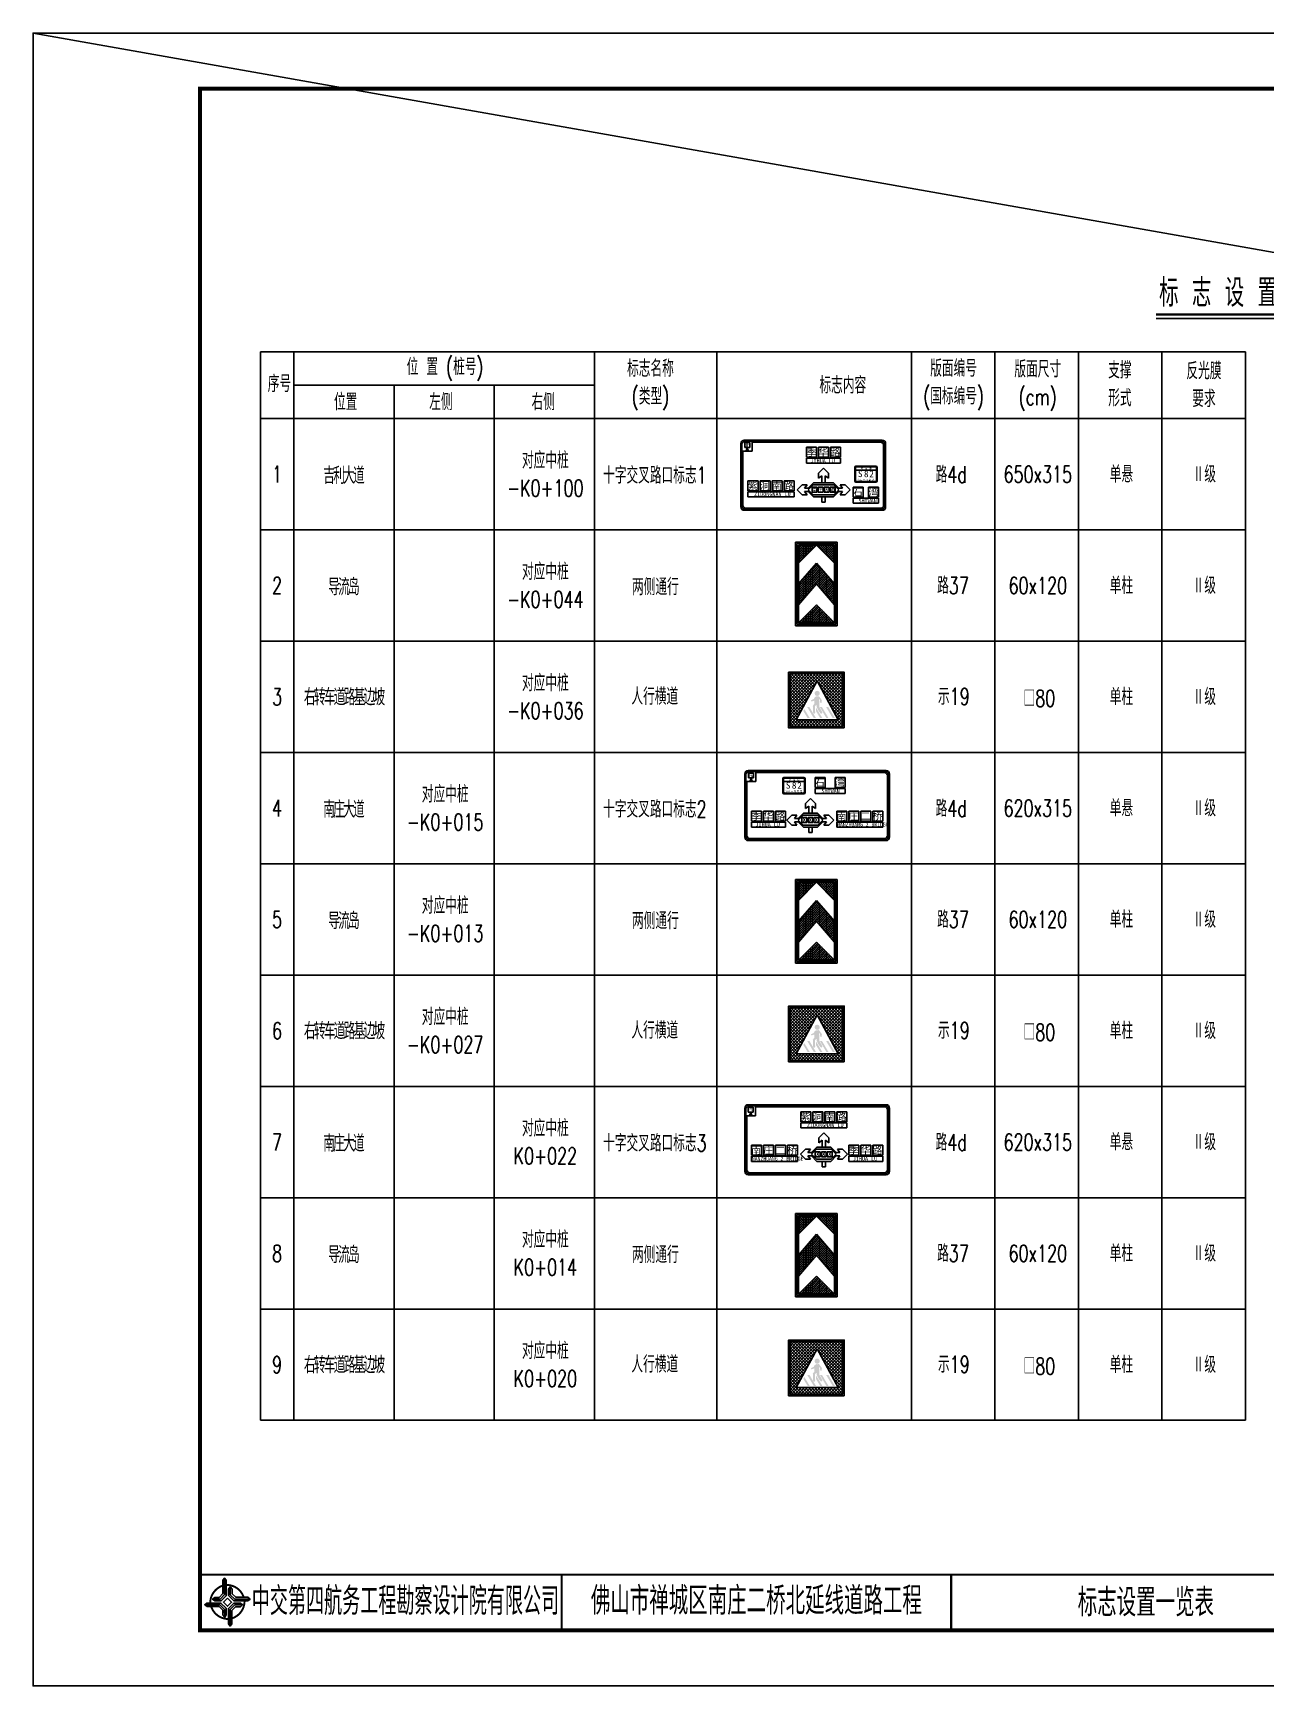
# Model space of a CAD drawing. Extents: x 9922 to 15217, y 1175 to 2938.
# Drawn here: x 13177.2 to 13398.8, y 2641.1 to 2938.1 of the extents above; entities that cross this region are included whole.
import ezdxf
from ezdxf.enums import TextEntityAlignment as Align

# ---------------------------------------------------------------- set-up
doc = ezdxf.new("R2010")
doc.units = 0
doc.header["$LTSCALE"] = 5
doc.layers.get('0').update_dxf_attribs({"linetype": 'CONTINUOUS'})
for name, color, linetype in [('2', 7, 'CONTINUOUS'), ('LXL-现状标志牌', 4, 'CONTINUOUS'), ('交通标志', 7, 'CONTINUOUS'), ('图框', 7, 'CONTINUOUS'), ('尺寸标注', 4, 'CONTINUOUS'), ('文字字符', 7, 'CONTINUOUS'), ('文字框', 8, 'CONTINUOUS'), ('文字表格', 7, 'CONTINUOUS'), ('汉字', 7, 'CONTINUOUS'), ('表格线', 7, 'CONTINUOUS')]:
    doc.layers.add(name, color=color, linetype=linetype)
doc.styles.add('ht', font='SIMHEI.TTF', dxfattribs={"width": 0.4})
doc.styles.get("Standard").update_dxf_attribs({"font": 'simplex1.shx', "width": 0.7, "bigfont": 'hztxt.shx'})

# ---------------------------------------------------------------- blocks, each defined once
blk = doc.blocks.new('series')
at = {"width": 0.75}
for tag, height, p in [('页码', 4, (-35, -19)), ('图名', 5, (-220, -282)), ('图号', 5, (-20, -282))]:
    blk.add_attdef(tag, text='', height=height, dxfattribs=at).set_placement(p, align=Align.MIDDLE_CENTER)
blk = doc.blocks.new('tb')
at = {"lineweight": -3}
h = blk.add_hatch(color=256, dxfattribs=at)
h.paths.add_polyline_path([(-1.23, -0.13), (-3.78, -0.14), (-4.14, -0.41), (-1.4, -0.44), (-0.56, -1.24), (-0.54, -2.62), (-0.27, -2.2), (-0.26, -1.06)])
h.paths.add_polyline_path([(0.13, -1.08), (0.14, -3.86), (0.41, -4.26), (0.44, -1.24), (1.25, -0.43), (2.66, -0.43), (2.26, -0.16), (1.07, -0.15)])
h.paths.add_polyline_path([(1.08, 0.3), (3.62, 0.3), (4.02, 0.56), (1.25, 0.57), (0.43, 1.39), (0.43, 2.8), (0.16, 2.41), (0.15, 1.24)])
h.paths.add_polyline_path([(-0.28, 1.21), (-0.28, 3.99), (-0.56, 4.39), (-0.57, 1.41), (-1.38, 0.6), (-2.74, 0.56), (-2.33, 0.3), (-1.2, 0.29)])
for p, q in [((-0.56, 4.39), (-0.57, 1.41)), ((-1.38, 0.6), (-2.74, 0.56)), ((-0.57, 1.41), (-1.38, 0.6)), ((0.43, 2.8), (0.43, 1.39)), ((0.43, 1.39), (1.25, 0.57)), ((1.25, 0.57), (4.02, 0.56)), ((-4.14, -0.41), (-1.4, -0.44)), ((-1.4, -0.44), (-0.56, -1.24)), ((-0.56, -1.24), (-0.54, -2.62)), ((0.41, -4.26), (0.44, -1.24)), ((0.44, -1.24), (1.25, -0.43)), ((1.25, -0.43), (2.66, -0.43))]:
    blk.add_line(p, q, dxfattribs=at)
at = {"lineweight": -3, "const_width": 0.35, "flags": 128}
for points in [[(-0.9, 3.02, 0.324167), (-3.16, -0.14)], [(2.88, 0.92, 0.324403), (-0.24, 3.15)], [(0.75, -2.86, 0.325418), (3.02, 0.26)], [(-2.98, -0.76, 0.322976), (0.14, -2.98)]]:
    blk.add_lwpolyline(points, format="xyb", dxfattribs=at)
at = {"lineweight": -3, "flags": 128}
for points in [[(-0.9, 3.99), (-0.9, 1.58), (-1.53, 0.91), (-2.34, 0.91), (-2.74, 0.56), (-2.33, 0.3), (-1.2, 0.29), (-0.28, 1.21), (-0.28, 3.99), (-0.56, 4.39)], [(-0.04, 0.77), (0.68, 0.04), (-0.04, -0.69), (-0.77, 0.05)], [(3.62, 0.92), (1.43, 0.92), (0.77, 1.54), (0.77, 2.38), (0.43, 2.8), (0.16, 2.41), (0.15, 1.24), (1.08, 0.3), (3.62, 0.3), (4.02, 0.56)], [(-3.73, -0.76), (-1.54, -0.76), (-0.89, -1.39), (-0.89, -2.21), (-0.54, -2.62), (-0.27, -2.2), (-0.26, -1.06), (-1.23, -0.13), (-3.78, -0.14), (-4.14, -0.41)], [(0.75, -3.85), (0.75, -1.43), (1.4, -0.78), (2.26, -0.78), (2.66, -0.43), (2.26, -0.16), (1.07, -0.15), (0.13, -1.08), (0.14, -3.86), (0.41, -4.26)]]:
    blk.add_lwpolyline(points, close=True, dxfattribs=at)
blk = doc.blocks.new('shi19')
at = {"layer": '交通标志', "linetype": 'Continuous'}
h = blk.add_hatch(dxfattribs=at)
h.set_pattern_fill('ANSI37', color=256, scale=0.5, style=0)
h.set_pattern_definition([(45, (-464.1133, -103.8755), (-1.122532, 1.122532), []), (135, (-464.1133, -103.8755), (-1.122532, -1.122532), [])])
h.paths.add_polyline_path([(19, 39), (-19, 39), (-19, 1), (19, 1)])
h.paths.add_polyline_path([(15.7, 5.8), (-14.5, 5.8), (0.6, 33.8)], flags=16)
at = {"layer": '交通标志'}
h = blk.add_hatch(color=256, dxfattribs=at)
h.paths.add_polyline_path([(1.8, 20.6, -0.492923), (2, 20.7), (2.1, 20.7), (2.6, 19.7, -0.100724), (2.6, 19.4), (2.7, 18.5, 0.162194), (2.7, 18.3), (2.9, 18, 0.261152), (3.2, 17.9), (3.4, 17.9, 0.358447), (3.8, 18.3), (3.9, 19.8, 0.178431), (3.7, 20.2), (2, 22.5, 0.130341), (1.4, 22.8, -0.147476), (-0.2, 22.7), (-1, 22.1, 0.158849), (-1.3, 21.9), (-1.8, 20.9, -0.146284), (-2.2, 20.6), (-3.6, 19.9, 0.396418), (-3.9, 19.3), (-3.8, 19.2, 0.389849), (-3.4, 19), (-1.5, 19.6, -0.53008), (-1.4, 19.5), (-1.5, 17.3), (-2.4, 16.2, 0.179594), (-2.6, 15.8), (-2.4, 11.1, 0.240586), (-1.9, 10.2), (-1.4, 10.2, 0.280272), (-0.9, 11), (-1, 15.4, -0.221765), (-0.8, 15.8), (-0.2, 16.3, -0.622305), (0.2, 16.1), (0.2, 15.2, 0.108022), (3.1, 10.3, 0.657401), (4.2, 11.3), (2.3, 14.6), (2, 15.6), (2.1, 18.4, 0.036993), (2.1, 18.5)])
h.paths.add_polyline_path([(2.4, 24.8, 1), (-1.3, 24.8, 1)])
h.paths.add_polyline_path([(-5, 14.9), (-6.6, 14.9), (-1.9, 7), (-0.3, 7)])
h.paths.add_polyline_path([(-8.7, 13.5), (-9.4, 12.1), (-6.3, 7), (-4.8, 7)])
h.paths.add_polyline_path([(-0.3, 14.6), (-0.4, 12.2), (2.7, 7), (4.3, 7)])
h.paths.add_polyline_path([(4, 14.9), (2.5, 14.9), (7.2, 7), (8.7, 7)])
h.paths.add_polyline_path([(8.6, 14.9), (7, 14.9), (11.7, 7), (13.3, 7)])
for p, q in [((-14.5, 5.8), (0.6, 33.8)), ((15.7, 5.8), (0.6, 33.8)), ((-14.5, 5.8), (15.7, 5.8))]:
    blk.add_line(p, q, dxfattribs=at)
for points in [[(20, 0), (20, 40), (-20, 40), (-20, 0)], [(19, 1), (19, 39), (-19, 39), (-19, 1)]]:
    blk.add_lwpolyline(points, close=True, dxfattribs=at)
blk = doc.blocks.new('123')
at = {"layer": '图框'}
blk.add_lwpolyline([(10930.16, 1893.64), (10930.16, 2190.64), (10510.16, 2190.64), (10510.16, 1893.64)], close=True, dxfattribs=at)
blk = doc.blocks.new('shizi01')
at = {"layer": '交通标志', "linetype": 'Continuous'}
for p, q in [((-26.7, 17.4), (97.3, 17.4)), ((96.4, 16.5), (-25.8, 16.5)), ((-19.8, 15.6), (95.5, 15.6)), ((-19.8, 7.5), (-19.8, 15.6)), ((-29.7, -42.6), (-29.7, 14.4)), ((-28.8, -41.7), (-28.8, 13.5)), ((-19.8, 7.5), (-27.9, 7.5)), ((-27.9, -40.8), (-27.9, 7.5)), ((-24.1, 10.3), (-25.1, 7.7)), ((-25.1, 7.7), (-24.1, 8.2)), ((-24.1, 10.3), (-23, 7.7)), ((-24.1, 8.2), (-23, 7.7)), ((98.5, 12.6), (98.5, -40.8)), ((99.4, 13.5), (99.4, -41.7)), ((100.3, 14.4), (100.3, -42.6)), ((44.5, -7.8), (40, -12.3)), ((40, -16.8), (40, -12.3)), ((40, -16.8), (43, -14.5)), ((43, -14.5), (43, -20.8)), ((44.5, -7.8), (49, -12.3)), ((46, -14.5), (46, -20.8)), ((49, -16.8), (46, -14.5)), ((49, -16.8), (49, -12.3)), ((72.6, -19.4), (72.6, -6.8)), ((73.2, -18.8), (73.2, -7.4)), ((73.2, -9.4), (92, -9.4)), ((73.6, -5.8), (91.6, -5.8)), ((74.2, -6.4), (91, -6.4)), ((92, -7.4), (92, -18.8)), ((92.6, -6.8), (92.6, -19.4)), ((20.7, -27.1), (25.2, -22.6)), ((20.7, -27.1), (25.2, -31.6)), ((29.7, -22.6), (25.2, -22.6)), ((29.7, -22.6), (25.2, -22.6)), ((29.7, -22.6), (27.5, -25.6)), ((27.5, -25.6), (30.8, -25.6)), ((27.5, -28.6), (30.8, -28.6)), ((29.7, -31.6), (27.5, -28.6)), ((30.8, -25.6), (35.6, -20.8)), ((30.8, -27.1), (35.3, -22.6)), ((30.8, -27.1), (35.3, -31.6)), ((30.8, -28.6), (35.6, -33.4)), ((35.3, -22.6), (44.5, -22.6)), ((44.5, -20.8), (35.6, -20.8)), ((44.5, -20.8), (53.4, -20.8)), ((53.7, -22.6), (44.5, -22.6)), ((58.2, -25.6), (53.4, -20.8)), ((58.2, -28.6), (53.4, -33.4)), ((58.2, -27.1), (53.7, -22.6)), ((58.2, -27.1), (53.7, -31.6)), ((61.5, -25.6), (58.2, -25.6)), ((61.5, -28.6), (58.2, -28.6)), ((59.3, -22.6), (63.8, -22.6)), ((59.3, -22.6), (63.8, -22.6)), ((59.3, -22.6), (61.5, -25.6)), ((59.3, -31.6), (61.5, -28.6)), ((68.3, -27.1), (63.8, -22.6)), ((68.3, -27.1), (63.8, -31.6)), ((91.6, -20.4), (73.6, -20.4)), ((91, -19.8), (74.2, -19.8)), ((95.5, -43.8), (-24.9, -43.8)), ((29.7, -31.6), (25.2, -31.6)), ((29.7, -31.6), (25.2, -31.6)), ((35.3, -31.6), (44.5, -31.6)), ((44.5, -33.4), (35.6, -33.4)), ((43, -33.4), (43, -38.4)), ((43, -38.4), (46, -38.4)), ((53.7, -31.6), (44.5, -31.6)), ((44.5, -33.4), (53.4, -33.4)), ((46, -33.4), (46, -38.4)), ((59.3, -31.6), (63.8, -31.6)), ((59.3, -31.6), (63.8, -31.6)), ((97.3, -45.6), (-26.7, -45.6)), ((96.4, -44.7), (-25.8, -44.7))]:
    blk.add_line(p, q, dxfattribs=at)
for centre, radius, start, end in [((-26.7, 14.4), 3, 90, 180), ((-25.8, 13.5), 3, 90, 180), ((95.5, 12.6), 3, 0, 90), ((96.4, 13.5), 3, 0, 90), ((97.3, 14.4), 3, 0, 90), ((73.6, -6.8), 1, 90, 180), ((74.2, -7.4), 1, 90, 180), ((91, -7.4), 1, 0, 90), ((91.6, -6.8), 1, 0, 90), ((73.6, -19.4), 1, 180, 270), ((74.2, -18.8), 1, 180, 270), ((91, -18.8), 1, 270, 0), ((91.6, -19.4), 1, 270, 0), ((-26.7, -42.6), 3, 180, 270), ((-25.8, -41.7), 3, 180, 270), ((-24.9, -40.8), 3, 180, 270), ((95.5, -40.8), 3, 270, 0), ((96.4, -41.7), 3, 270, 0), ((97.3, -42.6), 3, 270, 0)]:
    blk.add_arc(centre, radius, start, end, dxfattribs=at)
at = {"layer": '图框', "linetype": 'Continuous'}
for p, q in [((30.8, -25.6), (27.5, -25.6)), ((58.2, -28.6), (61.5, -28.6))]:
    blk.add_line(p, q, dxfattribs=at)
at = {"layer": '文字框', "linetype": 'Continuous'}
for p, q in [((-26.3, 15.3), (-26.3, 10.8)), ((-26.3, 15.3), (-21.8, 15.3)), ((-21.8, 15.3), (-21.8, 10.8)), ((-26.3, 10.8), (-21.8, 10.8)), ((38.2, 11.1), (29.2, 11.1)), ((29.2, 2.1), (29.2, 11.1)), ((38.2, 2.1), (29.2, 2.1)), ((29.2, 1.2), (29.2, -3.3)), ((29.2, 1.2), (59.8, 1.2)), ((38.2, 2.1), (38.2, 11.1)), ((49, 11.1), (40, 11.1)), ((40, 2.1), (40, 11.1)), ((49, 2.1), (40, 2.1)), ((49, 2.1), (49, 11.1)), ((59.8, 11.1), (50.8, 11.1)), ((50.8, 2.1), (50.8, 11.1)), ((59.8, 2.1), (50.8, 2.1)), ((59.8, 2.1), (59.8, 11.1)), ((59.8, 1.2), (59.8, -3.3)), ((29.2, -3.3), (59.8, -3.3)), ((-14.4, -19), (-23.4, -19)), ((-23.4, -28), (-23.4, -19)), ((-14.4, -28), (-23.4, -28)), ((-23.4, -33.4), (-23.4, -28.9)), ((-23.4, -28.9), (18, -28.9)), ((-14.4, -28), (-14.4, -19)), ((-3.6, -19), (-12.6, -19)), ((-12.6, -28), (-12.6, -19)), ((-3.6, -28), (-12.6, -28)), ((-3.6, -28), (-3.6, -19)), ((7.2, -19), (-1.8, -19)), ((-1.8, -28), (-1.8, -19)), ((7.2, -28), (-1.8, -28)), ((7.2, -28), (7.2, -19)), ((18, -19), (9, -19)), ((9, -28), (9, -19)), ((18, -28), (9, -28)), ((18, -28), (18, -19)), ((18, -33.4), (18, -28.9)), ((34.2, -24.9), (34.2, -29.4)), ((34.2, -24.9), (38.7, -24.9)), ((34.2, -29.4), (38.7, -29.4)), ((38.7, -24.9), (38.7, -29.4)), ((39.6, -24.9), (39.6, -29.4)), ((39.6, -24.9), (44.1, -24.9)), ((39.6, -29.4), (44.1, -29.4)), ((44.1, -24.9), (44.1, -29.4)), ((45, -24.9), (45, -29.4)), ((45, -24.9), (49.5, -24.9)), ((45, -29.4), (49.5, -29.4)), ((49.5, -24.9), (49.5, -29.4)), ((50.4, -24.9), (50.4, -29.4)), ((50.4, -24.9), (54.9, -24.9)), ((50.4, -29.4), (54.9, -29.4)), ((54.9, -24.9), (54.9, -29.4)), ((71, -24.9), (80, -24.9)), ((71, -33.9), (71, -24.9)), ((80, -33.9), (80, -24.9)), ((85, -24.9), (94, -24.9)), ((85, -33.9), (85, -24.9)), ((94, -33.9), (94, -24.9)), ((-23.4, -33.4), (18, -33.4)), ((71, -33.9), (80, -33.9)), ((71, -34.8), (71, -39.3)), ((71, -34.8), (94, -34.8)), ((71, -39.3), (94, -39.3)), ((85, -33.9), (94, -33.9)), ((94, -39.3), (94, -34.8))]:
    blk.add_line(p, q, dxfattribs=at)
at = {"layer": '汉字', "linetype": 'Continuous', "style": 'ht'}
for s, height, p in [('北', 3.4, (-26.6, 11.3)), ('季', 6.6, (28.9, 3.2)), ('JIHUA LU', 3.5, (32.8, -2.8)), ('华', 6.6, (39.7, 3.2)), ('路', 6.6, (50.5, 3.2)), ('S', 6, (75.4, -15.8)), ('粤', 1.4, (77.9, -8.8)), ('8', 6, (80.8, -15.9)), ('高', 1.4, (81.8, -8.7)), ('速', 1.4, (85.7, -8.8)), ('2', 6, (85.6, -15.9)), ('紫', 6.6, (-23.6, -26.9)), ('ZIDONGNAN LU', 3.5, (-17.9, -32.9)), ('洞', 6.6, (-12.8, -26.9)), ('南', 6.6, (-2, -26.9)), ('路', 6.6, (8.8, -26.9)), ('南', 3.4, (33.9, -28.9)), ('庄', 3.4, (39.3, -28.9)), ('大', 3.4, (44.7, -28.9)), ('道', 3.4, (50.1, -28.9)), ('石', 6.6, (70.8, -32.8)), ('佛', 1.4, (75, -18.9)), ('山', 1.4, (77.4, -18.9)), ('一', 1.4, (79.8, -18.9)), ('环', 1.4, (82.5, -18.9)), ('湾', 6.6, (84.9, -32.8)), ('高', 1.4, (85.2, -18.9)), ('速', 1.4, (87.9, -18.9)), ('SHIWAN', 3.5, (75.9, -38.8))]:
    blk.add_text(s, height=height, dxfattribs=at).set_placement(p)
blk = doc.blocks.new('shizi02')
at = {"layer": '交通标志', "linetype": 'Continuous'}
for p, q in [((-59, -34.8), (-59, 22.2)), ((-58.1, -33.9), (-58.1, 21.3)), ((-49.1, 15.3), (-57.2, 15.3)), ((-57.2, -33), (-57.2, 15.3)), ((-56, 25.2), (68, 25.2)), ((67.1, 24.3), (-55.1, 24.3)), ((-53.4, 18.1), (-54.4, 15.5)), ((-54.4, 15.5), (-53.4, 16)), ((-53.4, 18.1), (-52.4, 15.5)), ((-53.4, 16), (-52.4, 15.5)), ((-49.1, 23.4), (66.2, 23.4)), ((-49.1, 15.3), (-49.1, 23.4)), ((-24.9, 5.3), (-24.9, 17.9)), ((-24.3, 5.9), (-24.3, 17.3)), ((-24.3, 15.3), (-5.5, 15.3)), ((-23.9, 18.9), (-5.9, 18.9)), ((-23.3, 18.3), (-6.5, 18.3)), ((-5.5, 17.3), (-5.5, 5.9)), ((-4.9, 17.9), (-4.9, 5.3)), ((69.2, -33), (69.2, 20.4)), ((70.1, -33.9), (70.1, 21.3)), ((71, -34.8), (71, 22.2)), ((-5.9, 4.3), (-23.9, 4.3)), ((-6.5, 4.9), (-23.3, 4.9)), ((0, 0), (-4.5, -4.5)), ((0, 0), (4.5, -4.5)), ((-11, -17.9), (-6.2, -13)), ((0, -13), (-6.2, -13)), ((-4.5, -9), (-4.5, -4.5)), ((-4.5, -9), (-1.5, -6.8)), ((-1.5, -6.8), (-1.5, -13)), ((0, -13), (6.2, -13)), ((1.5, -6.8), (1.5, -13)), ((4.5, -9), (1.5, -6.8)), ((4.5, -9), (4.5, -4.5)), ((11, -17.9), (6.2, -13)), ((-21.1, -19.4), (-16.6, -14.9)), ((-21.1, -19.4), (-16.6, -23.9)), ((-12.1, -14.9), (-16.6, -14.9)), ((-12.1, -14.9), (-16.6, -14.9)), ((-12.1, -23.9), (-16.6, -23.9)), ((-12.1, -23.9), (-16.6, -23.9)), ((-12.1, -14.9), (-14.3, -17.9)), ((-14.3, -17.9), (-11, -17.9)), ((-14.3, -20.9), (-11, -20.9)), ((-12.1, -23.9), (-14.3, -20.9)), ((-11, -19.4), (-6.5, -14.9)), ((-11, -19.4), (-6.5, -23.9)), ((-11, -20.9), (-6.2, -25.7)), ((-6.5, -14.9), (0, -14.9)), ((-6.5, -14.9), (0, -14.9)), ((-6.5, -23.9), (0, -23.9)), ((0, -25.7), (-6.2, -25.7)), ((-1.5, -25.7), (-1.5, -30.6)), ((6.5, -14.9), (0, -14.9)), ((6.5, -23.9), (0, -23.9)), ((0, -25.7), (6.2, -25.7)), ((1.5, -25.7), (1.5, -30.6)), ((11, -20.9), (6.2, -25.7)), ((11, -19.4), (6.5, -14.9)), ((11, -19.4), (6.5, -23.9)), ((14.3, -17.9), (11, -17.9)), ((14.3, -20.9), (11, -20.9)), ((12.1, -14.9), (16.6, -14.9)), ((12.1, -14.9), (16.6, -14.9)), ((12.1, -14.9), (14.3, -17.9)), ((12.1, -23.9), (14.3, -20.9)), ((12.1, -23.9), (16.6, -23.9)), ((12.1, -23.9), (16.6, -23.9)), ((21.1, -19.4), (16.6, -14.9)), ((21.1, -19.4), (16.6, -23.9)), ((68, -37.8), (-56, -37.8)), ((67.1, -36.9), (-55.1, -36.9)), ((66.2, -36), (-54.2, -36)), ((-1.5, -30.6), (1.5, -30.6))]:
    blk.add_line(p, q, dxfattribs=at)
for centre, radius, start, end in [((-56, 22.2), 3, 90, 180), ((-55.1, 21.3), 3, 90, 180), ((-23.9, 17.9), 1, 90, 180), ((-23.3, 17.3), 1, 90, 180), ((-6.5, 17.3), 1, 0, 90), ((-5.9, 17.9), 1, 0, 90), ((66.2, 20.4), 3, 0, 90), ((67.1, 21.3), 3, 0, 90), ((68, 22.2), 3, 0, 90), ((-23.9, 5.3), 1, 180, 270), ((-23.3, 5.9), 1, 180, 270), ((-6.5, 5.9), 1, 270, 0), ((-5.9, 5.3), 1, 270, 0), ((-56, -34.8), 3, 180, 270), ((-55.1, -33.9), 3, 180, 270), ((-54.2, -33), 3, 180, 270), ((66.2, -33), 3, 270, 0), ((67.1, -33.9), 3, 270, 0), ((68, -34.8), 3, 270, 0)]:
    blk.add_arc(centre, radius, start, end, dxfattribs=at)
at = {"layer": '图框', "linetype": 'Continuous'}
blk.add_line((-11, -17.9), (-14.3, -17.9), dxfattribs=at)
at = {"layer": '文字框', "linetype": 'Continuous'}
for p, q in [((-55.6, 23), (-55.6, 18.5)), ((-55.6, 23), (-51.1, 23)), ((-55.6, 18.5), (-51.1, 18.5)), ((-51.1, 23), (-51.1, 18.5)), ((4.2, 18.9), (13.2, 18.9)), ((4.2, 9.9), (4.2, 18.9)), ((13.2, 9.9), (13.2, 18.9)), ((22.2, 18.9), (31.2, 18.9)), ((22.2, 9.9), (22.2, 18.9)), ((31.2, 9.9), (31.2, 18.9)), ((4.2, 9.9), (13.2, 9.9)), ((4.2, 9), (4.2, 4.5)), ((4.2, 9), (31.2, 9)), ((4.2, 4.5), (31.2, 4.5)), ((22.2, 9.9), (31.2, 9.9)), ((31.2, 9), (31.2, 4.5)), ((-44, -11.3), (-53, -11.3)), ((-53, -20.3), (-53, -11.3)), ((-44, -20.3), (-44, -11.3)), ((-33.2, -11.3), (-42.2, -11.3)), ((-42.2, -20.3), (-42.2, -11.3)), ((-33.2, -20.3), (-33.2, -11.3)), ((-22.4, -11.3), (-31.4, -11.3)), ((-31.4, -20.3), (-31.4, -11.3)), ((-22.4, -20.3), (-22.4, -11.3)), ((23.6, -11.3), (32.6, -11.3)), ((23.6, -20.3), (23.6, -11.3)), ((32.6, -20.3), (32.6, -11.3)), ((34.4, -11.3), (43.4, -11.3)), ((34.4, -20.3), (34.4, -11.3)), ((43.4, -20.3), (43.4, -11.3)), ((45.2, -11.3), (54.2, -11.3)), ((45.2, -20.3), (45.2, -11.3)), ((54.2, -20.3), (54.2, -11.3)), ((56, -11.3), (65, -11.3)), ((56, -20.3), (56, -11.3)), ((65, -20.3), (65, -11.3)), ((-44, -20.3), (-53, -20.3)), ((-53, -25.7), (-53, -21.2)), ((-53, -21.2), (-22.4, -21.2)), ((-53, -25.7), (-22.4, -25.7)), ((-33.2, -20.3), (-42.2, -20.3)), ((-22.4, -20.3), (-31.4, -20.3)), ((-22.4, -25.7), (-22.4, -21.2)), ((-7.7, -17.1), (-7.7, -21.6)), ((-7.7, -17.1), (-3.2, -17.1)), ((-7.7, -21.6), (-3.2, -21.6)), ((-3.2, -17.1), (-3.2, -21.6)), ((-2.2, -17.1), (-2.2, -21.6)), ((-2.2, -17.1), (2.2, -17.1)), ((-2.2, -21.6), (2.2, -21.6)), ((2.2, -17.1), (2.2, -21.6)), ((3.1, -17.1), (3.1, -21.6)), ((3.1, -17.1), (7.6, -17.1)), ((3.1, -21.6), (7.6, -21.6)), ((7.6, -17.1), (7.6, -21.6)), ((23.6, -20.3), (32.6, -20.3)), ((65, -21.2), (23.6, -21.2)), ((23.6, -25.7), (23.6, -21.2)), ((65, -25.7), (23.6, -25.7)), ((34.4, -20.3), (43.4, -20.3)), ((45.2, -20.3), (54.2, -20.3)), ((56, -20.3), (65, -20.3)), ((65, -25.7), (65, -21.2))]:
    blk.add_line(p, q, dxfattribs=at)
at = {"layer": '汉字', "linetype": 'Continuous', "style": 'ht'}
for s, height, p in [('东', 3.4, (-55.9, 19)), ('S', 6, (-22.1, 8.9)), ('粤', 1.4, (-19.6, 15.9)), ('高', 1.4, (-15.7, 15.9)), ('速', 1.4, (-11.8, 15.9)), ('石', 6.6, (3.9, 11)), ('湾', 6.6, (21.9, 11)), ('佛', 1.4, (-22.4, 5.8)), ('山', 1.4, (-20.1, 5.8)), ('一', 1.4, (-17.7, 5.8)), ('8', 6, (-16.7, 8.8)), ('环', 1.4, (-15, 5.8)), ('高', 1.4, (-12.3, 5.8)), ('2', 6, (-11.8, 8.8)), ('速', 1.4, (-9.6, 5.8)), ('SHIWAN', 3.5, (9.9, 5)), ('季', 6.6, (-53.3, -19.1)), ('华', 6.6, (-42.5, -19.1)), ('路', 6.6, (-31.7, -19.1)), ('南', 6.6, (23.3, -19.1)), ('庄', 6.6, (34.1, -19.1)), ('二', 6.6, (44.9, -19.1)), ('桥', 6.6, (55.7, -19.1)), ('JIHUA LU', 3.5, (-49.4, -25.1)), ('x', 6.48, (-7.7, -21.6)), ('x', 6.48, (-2.3, -21.6)), ('x', 6.48, (3.1, -21.6))]:
    blk.add_text(s, height=height, dxfattribs=at).set_placement(p)
at = {"layer": '汉字', "linetype": 'Continuous', "style": 'ht', "width": 0.9}
blk.add_text('NANZHUANG 2 BRIDGE', height=3.5, dxfattribs=at).set_placement((23.9, -25.1))
blk = doc.blocks.new('shizi03')
at = {"layer": '交通标志', "linetype": 'Continuous'}
for p, q in [((-71, -34.8), (-71, 22.2)), ((-70.1, -33.9), (-70.1, 21.3)), ((-61.4, 15.3), (-69.2, 15.3)), ((-69.2, -33), (-69.2, 15.3)), ((-68, 25.2), (56, 25.2)), ((55.1, 24.3), (-67.1, 24.3)), ((-65.7, 18.1), (-66.7, 15.5)), ((-66.7, 15.5), (-65.7, 16)), ((-65.7, 18.1), (-64.7, 15.5)), ((-65.7, 16), (-64.7, 15.5)), ((-61.4, 23.4), (54.2, 23.4)), ((-61.4, 15.3), (-61.4, 23.4)), ((57.2, 20.4), (57.2, -33)), ((58.1, 21.3), (58.1, -33.9)), ((59, 22.2), (59, -34.8)), ((0, 0), (-4.5, -4.5)), ((0, 0), (4.5, -4.5)), ((-11, -17.9), (-6.2, -13)), ((0, -13), (-6.2, -13)), ((-4.5, -9), (-4.5, -4.5)), ((-4.5, -9), (-1.5, -6.8)), ((-1.5, -6.8), (-1.5, -13)), ((0, -13), (6.2, -13)), ((1.5, -6.8), (1.5, -13)), ((4.5, -9), (1.5, -6.8)), ((4.5, -9), (4.5, -4.5)), ((11, -17.9), (6.2, -13)), ((-21.1, -19.4), (-16.6, -14.9)), ((-21.1, -19.4), (-16.6, -23.9)), ((-12.1, -14.9), (-16.6, -14.9)), ((-12.1, -14.9), (-16.6, -14.9)), ((-12.1, -23.9), (-16.6, -23.9)), ((-12.1, -23.9), (-16.6, -23.9)), ((-12.1, -14.9), (-14.3, -17.9)), ((-14.3, -17.9), (-11, -17.9)), ((-14.3, -20.9), (-11, -20.9)), ((-12.1, -23.9), (-14.3, -20.9)), ((-11, -19.4), (-6.5, -14.9)), ((-11, -19.4), (-6.5, -23.9)), ((-11, -20.9), (-6.2, -25.7)), ((-6.5, -14.9), (0, -14.9)), ((-6.5, -14.9), (0, -14.9)), ((-6.5, -23.9), (0, -23.9)), ((0, -25.7), (-6.2, -25.7)), ((-1.5, -25.7), (-1.5, -30.6)), ((6.5, -14.9), (0, -14.9)), ((6.5, -23.9), (0, -23.9)), ((0, -25.7), (6.2, -25.7)), ((1.5, -25.7), (1.5, -30.6)), ((11, -20.9), (6.2, -25.7)), ((11, -19.4), (6.5, -14.9)), ((11, -19.4), (6.5, -23.9)), ((14.3, -17.9), (11, -17.9)), ((14.3, -20.9), (11, -20.9)), ((12.1, -14.9), (16.6, -14.9)), ((12.1, -14.9), (16.6, -14.9)), ((12.1, -14.9), (14.3, -17.9)), ((12.1, -23.9), (14.3, -20.9)), ((12.1, -23.9), (16.6, -23.9)), ((12.1, -23.9), (16.6, -23.9)), ((21.1, -19.4), (16.6, -14.9)), ((21.1, -19.4), (16.6, -23.9)), ((56, -37.8), (-68, -37.8)), ((55.1, -36.9), (-67.1, -36.9)), ((54.2, -36), (-66.2, -36)), ((-1.5, -30.6), (1.5, -30.6))]:
    blk.add_line(p, q, dxfattribs=at)
for centre, start, end in [((-68, 22.2), 90, 180), ((-67.1, 21.3), 90, 180), ((54.2, 20.4), 0, 90), ((55.1, 21.3), 0, 90), ((56, 22.2), 0, 90), ((-68, -34.8), 180, 270), ((-67.1, -33.9), 180, 270), ((-66.2, -33), 180, 270), ((54.2, -33), 270, 0), ((55.1, -33.9), 270, 0), ((56, -34.8), 270, 0)]:
    blk.add_arc(centre, 3, start, end, dxfattribs=at)
at = {"layer": '图框', "linetype": 'Continuous'}
blk.add_line((-11, -17.9), (-14.3, -17.9), dxfattribs=at)
at = {"layer": '文字框', "linetype": 'Continuous'}
for p, q in [((-67.9, 23), (-67.9, 18.5)), ((-67.9, 23), (-63.4, 23)), ((-67.9, 18.5), (-63.4, 18.5)), ((-63.4, 23), (-63.4, 18.5)), ((-20.7, 18.9), (-11.7, 18.9)), ((-20.7, 9.9), (-20.7, 18.9)), ((-11.7, 9.9), (-11.7, 18.9)), ((-9.9, 18.9), (-0.9, 18.9)), ((-9.9, 9.9), (-9.9, 18.9)), ((-0.9, 9.9), (-0.9, 18.9)), ((0.9, 18.9), (9.9, 18.9)), ((0.9, 9.9), (0.9, 18.9)), ((9.9, 9.9), (9.9, 18.9)), ((11.7, 18.9), (20.7, 18.9)), ((11.7, 9.9), (11.7, 18.9)), ((20.7, 9.9), (20.7, 18.9)), ((-20.7, 9.9), (-11.7, 9.9)), ((-20.7, 9), (-20.7, 4.5)), ((-20.7, 9), (20.7, 9)), ((-20.7, 4.5), (20.7, 4.5)), ((-9.9, 9.9), (-0.9, 9.9)), ((0.9, 9.9), (9.9, 9.9)), ((11.7, 9.9), (20.7, 9.9)), ((20.7, 9), (20.7, 4.5)), ((-56, -11.3), (-65, -11.3)), ((-65, -20.3), (-65, -11.3)), ((-56, -20.3), (-56, -11.3)), ((-45.2, -11.3), (-54.2, -11.3)), ((-54.2, -20.3), (-54.2, -11.3)), ((-45.2, -20.3), (-45.2, -11.3)), ((-34.4, -11.3), (-43.4, -11.3)), ((-43.4, -20.3), (-43.4, -11.3)), ((-34.4, -20.3), (-34.4, -11.3)), ((-23.6, -11.3), (-32.6, -11.3)), ((-32.6, -20.3), (-32.6, -11.3)), ((-23.6, -20.3), (-23.6, -11.3)), ((31.4, -11.3), (22.4, -11.3)), ((22.4, -20.3), (22.4, -11.3)), ((31.4, -20.3), (31.4, -11.3)), ((42.2, -11.3), (33.2, -11.3)), ((33.2, -20.3), (33.2, -11.3)), ((42.2, -20.3), (42.2, -11.3)), ((53, -11.3), (44, -11.3)), ((44, -20.3), (44, -11.3)), ((53, -20.3), (53, -11.3)), ((-56, -20.3), (-65, -20.3)), ((-65, -25.7), (-65, -21.2)), ((-65, -21.2), (-23.6, -21.2)), ((-65, -25.7), (-23.6, -25.7)), ((-45.2, -20.3), (-54.2, -20.3)), ((-34.4, -20.3), (-43.4, -20.3)), ((-23.6, -20.3), (-32.6, -20.3)), ((-23.6, -25.7), (-23.6, -21.2)), ((-7.7, -17.1), (-7.7, -21.6)), ((-7.7, -17.1), (-3.2, -17.1)), ((-7.7, -21.6), (-3.2, -21.6)), ((-3.2, -17.1), (-3.2, -21.6)), ((-2.2, -17.1), (-2.2, -21.6)), ((-2.2, -17.1), (2.2, -17.1)), ((-2.2, -21.6), (2.2, -21.6)), ((2.2, -17.1), (2.2, -21.6)), ((3.1, -17.1), (3.1, -21.6)), ((3.1, -17.1), (7.6, -17.1)), ((3.1, -21.6), (7.6, -21.6)), ((7.6, -17.1), (7.6, -21.6)), ((31.4, -20.3), (22.4, -20.3)), ((22.4, -21.2), (22.4, -25.7)), ((22.4, -21.2), (53, -21.2)), ((22.4, -25.7), (53, -25.7)), ((42.2, -20.3), (33.2, -20.3)), ((53, -20.3), (44, -20.3)), ((53, -21.2), (53, -25.7))]:
    blk.add_line(p, q, dxfattribs=at)
at = {"layer": '汉字', "linetype": 'Continuous', "style": 'ht'}
for s, height, p in [('西', 3.4, (-68.1, 19)), ('紫', 6.6, (-21, 11)), ('洞', 6.6, (-10.2, 11)), ('南', 6.6, (0.6, 11)), ('路', 6.6, (11.4, 11)), ('ZIDONGNAN LU', 3.5, (-15.2, 5)), ('南', 6.6, (-65.3, -19.1)), ('庄', 6.6, (-54.5, -19.1)), ('二', 6.6, (-43.7, -19.1)), ('桥', 6.6, (-32.9, -19.1)), ('季', 6.6, (22.1, -19.1)), ('华', 6.6, (32.9, -19.1)), ('路', 6.6, (43.7, -19.1)), ('x', 6.48, (-7.7, -21.6)), ('x', 6.48, (-2.3, -21.6)), ('x', 6.48, (3.1, -21.6)), ('JIHUA LU', 3.5, (26, -25.1))]:
    blk.add_text(s, height=height, dxfattribs=at).set_placement(p)
at = {"layer": '汉字', "linetype": 'Continuous', "style": 'ht', "width": 0.9}
blk.add_text('NANZHUANG 2 BRIDGE', height=3.5, dxfattribs=at).set_placement((-64.7, -25.1))

msp = doc.modelspace()

# ---------------------------------------------------------------- hatches: boundary and pattern name
at = {"layer": '2'}
h = msp.add_hatch(dxfattribs=at)
h.set_pattern_fill('SACNCR', color=0, scale=0.125, style=0)
h.set_pattern_definition([(45, (12428.22113, 2824.9253), (-0.21047475, 0.21047475), []), (45, (12428.4316, 2824.9253), (-0.21047475, 0.21047475), [0, -0.29765625])])
h.paths.add_polyline_path([(13317.98499, 2846.11687), (13314.73506, 2846.11687), (13314.73506, 2842.86686)])
h.paths.add_polyline_path([(13321.23492, 2846.11687), (13317.98499, 2846.11687), (13321.23492, 2842.86686)])
h.paths.add_polyline_path([(13317.98499, 2842.86686), (13314.73506, 2839.11686), (13314.73506, 2835.36686), (13317.98499, 2839.11686), (13321.23492, 2835.36686), (13321.23492, 2839.11686)])
h.paths.add_polyline_path([(13317.98499, 2835.36686), (13314.73506, 2832.11686), (13321.23492, 2832.11686)])
h = msp.add_hatch(dxfattribs=at)
h.set_pattern_fill('SACNCR', color=0, scale=0.125, style=0)
h.set_pattern_definition([(45, (12428.22113, 2764.316), (-0.21047475, 0.21047475), []), (45, (12428.4316, 2764.316), (-0.21047475, 0.21047475), [0, -0.29765625])])
h.paths.add_polyline_path([(13317.98499, 2785.50758), (13314.73506, 2785.50758), (13314.73506, 2782.25757)])
h.paths.add_polyline_path([(13321.23492, 2785.50758), (13317.98499, 2785.50758), (13321.23492, 2782.25757)])
h.paths.add_polyline_path([(13317.98499, 2782.25757), (13314.73506, 2778.50757), (13314.73506, 2774.75757), (13317.98499, 2778.50757), (13321.23492, 2774.75757), (13321.23492, 2778.50757)])
h.paths.add_polyline_path([(13317.98499, 2774.75757), (13314.73506, 2771.50757), (13321.23492, 2771.50757)])
h = msp.add_hatch(dxfattribs=at)
h.set_pattern_fill('SACNCR', color=0, scale=0.125, style=0)
h.set_pattern_definition([(45, (12428.22113, 2704.316), (-0.21047475, 0.21047475), []), (45, (12428.4316, 2704.316), (-0.21047475, 0.21047475), [0, -0.29765625])])
h.paths.add_polyline_path([(13317.98499, 2725.50758), (13314.73506, 2725.50758), (13314.73506, 2722.25757)])
h.paths.add_polyline_path([(13321.23492, 2725.50758), (13317.98499, 2725.50758), (13321.23492, 2722.25757)])
h.paths.add_polyline_path([(13317.98499, 2722.25757), (13314.73506, 2718.50757), (13314.73506, 2714.75757), (13317.98499, 2718.50757), (13321.23492, 2714.75757), (13321.23492, 2718.50757)])
h.paths.add_polyline_path([(13317.98499, 2714.75757), (13314.73506, 2711.50757), (13321.23492, 2711.50757)])

# ---------------------------------------------------------------- linework, layer by layer
at = {"layer": '2', "linetype": 'Continuous'}
msp.add_line((13177.19127, 2938.10959), (14857.19127, 2641.10959), dxfattribs=at)
at = {"layer": 'LXL-现状标志牌', "color": 0}
for p, q in [((13314.23506, 2846.61686), (13321.73491, 2846.61686)), ((13314.23506, 2831.61686), (13314.23506, 2846.61686)), ((13314.48505, 2846.36686), (13321.48492, 2846.36686)), ((13314.48505, 2831.86687), (13314.48505, 2846.36686)), ((13314.73506, 2846.11687), (13321.23492, 2846.11687)), ((13314.73506, 2832.11686), (13314.73506, 2846.11687)), ((13314.73506, 2842.86686), (13317.98499, 2846.11687)), ((13317.98499, 2846.11687), (13321.23492, 2842.86686)), ((13321.23492, 2846.11687), (13321.23492, 2832.11686)), ((13321.48492, 2846.36686), (13321.48492, 2831.86687)), ((13321.73491, 2846.61686), (13321.73491, 2831.61686)), ((13314.73506, 2839.11686), (13314.73506, 2842.86686)), ((13317.98499, 2842.86686), (13314.73506, 2839.11686)), ((13321.23492, 2839.11686), (13317.98499, 2842.86686)), ((13321.23492, 2842.86686), (13321.23492, 2839.11686)), ((13314.73506, 2835.36686), (13317.98499, 2839.11686)), ((13317.98499, 2839.11686), (13321.23492, 2835.36686)), ((13314.73506, 2832.11686), (13314.73506, 2835.36686)), ((13317.98499, 2835.36686), (13314.73506, 2832.11686)), ((13321.23492, 2832.11686), (13317.98499, 2835.36686)), ((13321.23492, 2835.36686), (13321.23492, 2832.11686)), ((13321.73491, 2831.61686), (13314.23506, 2831.61686)), ((13321.48492, 2831.86687), (13314.48505, 2831.86687)), ((13321.23492, 2832.11686), (13314.73506, 2832.11686)), ((13314.23506, 2786.00757), (13321.73491, 2786.00757)), ((13314.23506, 2771.00757), (13314.23506, 2786.00757)), ((13321.73491, 2786.00757), (13321.73491, 2771.00757)), ((13314.48505, 2785.75757), (13321.48492, 2785.75757)), ((13314.48505, 2771.25758), (13314.48505, 2785.75757)), ((13314.73506, 2785.50758), (13321.23492, 2785.50758)), ((13314.73506, 2771.50757), (13314.73506, 2785.50758)), ((13314.73506, 2782.25757), (13317.98499, 2785.50758)), ((13317.98499, 2785.50758), (13321.23492, 2782.25757)), ((13321.23492, 2785.50758), (13321.23492, 2771.50757)), ((13321.48492, 2785.75757), (13321.48492, 2771.25758)), ((13314.73506, 2778.50757), (13314.73506, 2782.25757)), ((13317.98499, 2782.25757), (13314.73506, 2778.50757)), ((13321.23492, 2778.50757), (13317.98499, 2782.25757)), ((13321.23492, 2782.25757), (13321.23492, 2778.50757)), ((13314.73506, 2774.75757), (13317.98499, 2778.50757)), ((13317.98499, 2778.50757), (13321.23492, 2774.75757)), ((13314.73506, 2771.50757), (13314.73506, 2774.75757)), ((13317.98499, 2774.75757), (13314.73506, 2771.50757)), ((13321.23492, 2771.50757), (13317.98499, 2774.75757)), ((13321.23492, 2774.75757), (13321.23492, 2771.50757)), ((13321.48492, 2771.25758), (13314.48505, 2771.25758)), ((13321.23492, 2771.50757), (13314.73506, 2771.50757)), ((13321.73491, 2771.00757), (13314.23506, 2771.00757)), ((13314.23506, 2726.00757), (13321.73491, 2726.00757)), ((13314.23506, 2711.00757), (13314.23506, 2726.00757)), ((13314.48505, 2725.75757), (13321.48492, 2725.75757)), ((13314.48505, 2711.25758), (13314.48505, 2725.75757)), ((13314.73506, 2725.50758), (13321.23492, 2725.50758)), ((13314.73506, 2711.50757), (13314.73506, 2725.50758)), ((13314.73506, 2722.25757), (13317.98499, 2725.50758)), ((13317.98499, 2725.50758), (13321.23492, 2722.25757)), ((13321.23492, 2725.50758), (13321.23492, 2711.50757)), ((13321.48492, 2725.75757), (13321.48492, 2711.25758)), ((13321.73491, 2726.00757), (13321.73491, 2711.00757)), ((13314.73506, 2718.50757), (13314.73506, 2722.25757)), ((13317.98499, 2722.25757), (13314.73506, 2718.50757)), ((13321.23492, 2718.50757), (13317.98499, 2722.25757)), ((13321.23492, 2722.25757), (13321.23492, 2718.50757)), ((13314.73506, 2714.75757), (13317.98499, 2718.50757)), ((13317.98499, 2718.50757), (13321.23492, 2714.75757)), ((13314.73506, 2711.50757), (13314.73506, 2714.75757)), ((13317.98499, 2714.75757), (13314.73506, 2711.50757)), ((13321.23492, 2711.50757), (13317.98499, 2714.75757)), ((13321.23492, 2714.75757), (13321.23492, 2711.50757)), ((13321.73491, 2711.00757), (13314.23506, 2711.00757)), ((13321.48492, 2711.25758), (13314.48505, 2711.25758)), ((13321.23492, 2711.50757), (13314.73506, 2711.50757))]:
    msp.add_line(p, q, dxfattribs=at)
at = {"layer": '图框'}
for points, const_width in [([(13587.19127, 2928.10959), (13207.19127, 2928.10959), (13207.19127, 2651.10959), (13587.19127, 2651.10959), (13587.19127, 2928.10959)], 0.7), ([(13207.19127, 2661.10959), (13587.19127, 2661.10959)], 0.4), ([(13272.19127, 2661.10959), (13272.19127, 2651.10959)], 0.4), ([(13342.19127, 2651.10959), (13342.19127, 2661.10959)], 0.4)]:
    msp.add_lwpolyline(points, dxfattribs=dict(at, const_width=const_width))
at = {"layer": '尺寸标注', "color": 7, "linetype": 'Continuous'}
msp.add_line((13379.02369, 2886.83816), (13419.94058, 2886.83816), dxfattribs=at)
at = {"layer": '尺寸标注', "color": 7, "linetype": 'Continuous', "const_width": 0.4}
msp.add_lwpolyline([(13379.02369, 2887.55816), (13419.94058, 2887.55816)], dxfattribs=at)
at = {"layer": '文字表格', "linetype": 'Continuous'}
for p, q in [((13224.07152, 2688.83816), (13224.07152, 2880.83816)), ((13278.07152, 2688.83816), (13278.07152, 2880.83816)), ((13300.07152, 2688.83816), (13300.07152, 2880.83816)), ((13335.07152, 2688.83816), (13335.07152, 2880.83816)), ((13350.07152, 2688.83816), (13350.07152, 2880.83816)), ((13365.07152, 2688.83816), (13365.07152, 2880.83816)), ((13380.07152, 2688.83816), (13380.07152, 2880.83816)), ((13224.07152, 2874.83816), (13278.07152, 2874.83816)), ((13242.07152, 2688.83816), (13242.07152, 2874.83816)), ((13260.07152, 2688.83816), (13260.07152, 2874.83816)), ((13218.07152, 2868.83816), (13395.07152, 2868.83816)), ((13218.07152, 2848.83816), (13395.07152, 2848.83816)), ((13218.07152, 2828.83816), (13395.07152, 2828.83816))]:
    msp.add_line(p, q, dxfattribs=at)
at = {"layer": '表格线', "color": 1, "linetype": 'Continuous'}
for p, q in [((13218.07152, 2880.83816), (13395.07152, 2880.83816)), ((13218.07152, 2688.83816), (13218.07152, 2880.83816)), ((13395.07152, 2688.83816), (13395.07152, 2880.83816)), ((13395.07152, 2688.83816), (13218.07152, 2688.83816))]:
    msp.add_line(p, q, dxfattribs=at)
at = {"layer": '表格线', "linetype": 'Continuous'}
for p, q in [((13218.07152, 2808.83816), (13395.07152, 2808.83816)), ((13218.07152, 2788.83816), (13395.07152, 2788.83816)), ((13218.07152, 2768.83816), (13395.07152, 2768.83816)), ((13218.07152, 2748.83816), (13395.07152, 2748.83816)), ((13218.07152, 2728.83816), (13395.07152, 2728.83816)), ((13218.07152, 2708.83816), (13395.07152, 2708.83816))]:
    msp.add_line(p, q, dxfattribs=at)

# ---------------------------------------------------------------- block references
at = {"layer": '2', "linetype": 'Continuous'}
msp.add_blockref('123', (2667.03606, 747.46568), dxfattribs=at)
at = {"layer": '2', "linetype": 'Continuous', "yscale": 0.2000000000000455, "zscale": 0.2}
for name, p, xscale in [('shizi01', (13310.36506, 2861.47295), 0.1999999999998181), ('shizi02', (13316.91178, 2800.56335), 0.2000000000007276), ('shizi03', (13319.32114, 2740.51405), 0.2000000000007276)]:
    msp.add_blockref(name, p, dxfattribs=dict(at, xscale=xscale))
at = {"layer": '交通标志', "linetype": 'Continuous', "xscale": 0.2500000000000119, "yscale": 0.2499999999133706, "zscale": 0.25, "rotation": 1.766244230682929e-05}
for p in [(13317.98499, 2813.2608), (13317.98499, 2753.2608), (13317.98499, 2693.2608)]:
    msp.add_blockref('shi19', p, dxfattribs=at)
at = {"layer": '图框'}
ref = msp.add_blockref('series', (13597.19127, 2938.10959), dxfattribs=at)
ref.add_attrib('页码', '第  1  页    共  3  页', dxfattribs={"layer": '0', "height": 4, "width": 0.7}).set_placement((13562.19127, 2919.10959), align=Align.MIDDLE_CENTER)
ref.add_attrib('图名', '标志设置一览表', dxfattribs={"layer": '0', "height": 5, "width": 0.7}).set_placement((13377.19127, 2656.10959), align=Align.MIDDLE_CENTER)
ref.add_attrib('图号', 'S2-13-4', dxfattribs={"layer": '0', "height": 5, "width": 0.65}).set_placement((13577.19127, 2656.10959), align=Align.MIDDLE_CENTER)
at = {"layer": '图框', "lineweight": -3}
msp.add_blockref('tb', (13212.18701, 2656.11493), dxfattribs=at)

# ---------------------------------------------------------------- texts
at = {"layer": '图框'}
for s, width, p in [('中交第四航务工程勘察设计院有限公司', 0.65, (13244.12211, 2656.35803)), ('佛山市禅城区南庄二桥北延线道路工程', 0.7, (13307.19127, 2656.42429))]:
    msp.add_text(s, height=5, dxfattribs=dict(at, width=width)).set_placement(p, align=Align.MIDDLE_CENTER)
at = {"layer": '文字字符', "width": 0.7}
msp.add_text('标 志 设 置 一 览 表', height=5, dxfattribs=at).set_placement((13399.01449, 2888.91762), align=Align.CENTER)
at = {"layer": '文字表格', "linetype": 'Continuous', "width": 0.7}
msp.add_text('序号', height=3, dxfattribs=at).set_placement((13219.37647, 2873.59946))
at = {"layer": '文字表格', "linetype": 'Continuous', "char_height": 3, "attachment_point": 5}
for s, insert, width in [('位 置 (桩号)', (13251.24395, 2877.63954), 50.2650249), ('标志名称\\P(类型)', (13288.1582, 2874.83816), 19.1733524), ('版面编号\\P(国标编号)', (13342.63684, 2874.86836), 12.7629102), ('版面尺寸\\P(cm)', (13357.75648, 2874.72952), 20.0615419), ('支撑\\P形式', (13372.52458, 2875.02922), 11.9705853), ('反光膜\\P要求', (13387.6291, 2874.90195), 11.4449341), ('标志内容', (13322.72676, 2874.83816), 31.6360442), ('位置', (13233.38361, 2871.83816), 13.4986516), ('左侧', (13250.49674, 2871.83816), 17.3831867), ('右侧', (13268.87993, 2871.83816), 17.3831867), ('对应中桩\\P-K0+100', (13269.26312, 2858.83816), 19.1733524), ('1', (13221.03793, 2858.83816), 7.6599223), ('{\\T0.85;吉利大道}', (13232.91288, 2858.58689), 19.1733524), ('十字交叉路口标志1', (13288.94453, 2858.64531), 19.1733524), ('路4d', (13342.22349, 2858.78002), 12.7629102), ('650x315', (13357.77607, 2858.83816), 20.0615419), ('单悬', (13372.80449, 2858.83816), 11.9705853), ('Ⅱ级', (13387.69857, 2858.83816), 11.4449341), ('对应中桩\\P-K0+044', (13269.26312, 2838.83816), 19.1733524), ('2', (13221.03793, 2838.83816), 7.6599223), ('\\T0.85;导流岛', (13232.91288, 2838.58689), 19.1733524), ('两侧通行', (13289.04016, 2838.59299), 19.1733524), ('路37', (13342.52724, 2838.83816), 12.7629102), ('60x120', (13357.77607, 2838.83816), 20.0615419), ('单柱', (13372.80449, 2838.83816), 11.9705853), ('Ⅱ级', (13387.69857, 2838.83816), 11.4449341), ('对应中桩\\P-K0+036', (13269.26312, 2818.83816), 19.1733524), ('3', (13221.03793, 2818.83816), 7.6599223), ('{\\T0.85;右转车道路基边坡}', (13233.01419, 2818.79234), 19.1733524), ('人行横道', (13288.92731, 2818.90597), 19.1733524), ('示19', (13342.67902, 2818.8958), 12.7629102), ('□80', (13358.06002, 2818.55305), 20.0615419), ('单柱', (13372.80449, 2818.83816), 11.9705853), ('Ⅱ级', (13387.69857, 2818.83816), 11.4449341), ('对应中桩\\P-K0+015', (13251.26312, 2798.83816), 19.1733524), ('4', (13221.03793, 2798.83816), 7.6599223), ('{\\T0.85;南庄大道}', (13232.91288, 2798.58689), 19.1733524), ('十字交叉路口标志2', (13288.94453, 2798.64531), 19.1733524), ('路4d', (13342.22349, 2798.78002), 12.7629102), ('620x315', (13357.77607, 2798.83816), 20.0615419), ('单悬', (13372.80449, 2798.83816), 11.9705853), ('Ⅱ级', (13387.69857, 2798.83816), 11.4449341), ('对应中桩\\P-K0+013', (13251.26312, 2778.83816), 19.1733524), ('5', (13221.03793, 2778.83816), 7.6599223), ('\\T0.85;导流岛', (13232.91288, 2778.58689), 19.1733524), ('两侧通行', (13289.04016, 2778.59299), 19.1733524), ('路37', (13342.52724, 2778.83816), 12.7629102), ('60x120', (13357.77607, 2778.83816), 20.0615419), ('单柱', (13372.80449, 2778.83816), 11.9705853), ('Ⅱ级', (13387.69857, 2778.83816), 11.4449341), ('对应中桩\\P-K0+027', (13251.26312, 2758.83816), 19.1733524), ('6', (13221.03793, 2758.83816), 7.6599223), ('{\\T0.85;右转车道路基边坡}', (13233.01419, 2758.79234), 19.1733524), ('人行横道', (13288.92731, 2758.90597), 19.1733524), ('示19', (13342.67902, 2758.8958), 12.7629102), ('□80', (13358.06002, 2758.55305), 20.0615419), ('单柱', (13372.80449, 2758.83816), 11.9705853), ('Ⅱ级', (13387.69857, 2758.83816), 11.4449341), ('对应中桩\\PK0+022', (13269.26312, 2738.83816), 19.1733524), ('7', (13221.03793, 2738.83816), 7.6599223), ('{\\T0.85;南庄大道}', (13232.91288, 2738.58689), 19.1733524), ('十字交叉路口标志3', (13288.94453, 2738.64531), 19.1733524), ('路4d', (13342.22349, 2738.78002), 12.7629102), ('620x315', (13357.77607, 2738.83816), 20.0615419), ('单悬', (13372.80449, 2738.83816), 11.9705853), ('Ⅱ级', (13387.69857, 2738.83816), 11.4449341), ('对应中桩\\PK0+014', (13269.26312, 2718.83816), 19.1733524), ('路37', (13342.52724, 2718.83816), 12.7629102), ('单柱', (13372.80449, 2718.83816), 11.9705853), ('Ⅱ级', (13387.69857, 2718.83816), 11.4449341), ('8', (13221.03793, 2718.83816), 7.6599223), ('\\T0.85;导流岛', (13232.91288, 2718.58689), 19.1733524), ('两侧通行', (13289.04016, 2718.59299), 19.1733524), ('60x120', (13357.77607, 2718.83816), 20.0615419), ('对应中桩\\PK0+020', (13269.26312, 2698.83816), 19.1733524), ('9', (13221.03793, 2698.83816), 7.6599223), ('{\\T0.85;右转车道路基边坡}', (13233.01419, 2698.79234), 19.1733524), ('人行横道', (13288.92731, 2698.90597), 19.1733524), ('示19', (13342.67902, 2698.8958), 12.7629102), ('□80', (13358.06002, 2698.55305), 20.0615419), ('单柱', (13372.80449, 2698.83816), 11.9705853), ('Ⅱ级', (13387.69857, 2698.83816), 11.4449341)]:
    msp.add_mtext(s, dxfattribs=dict(at, insert=insert, width=width))

doc.saveas('drawing.dxf')
